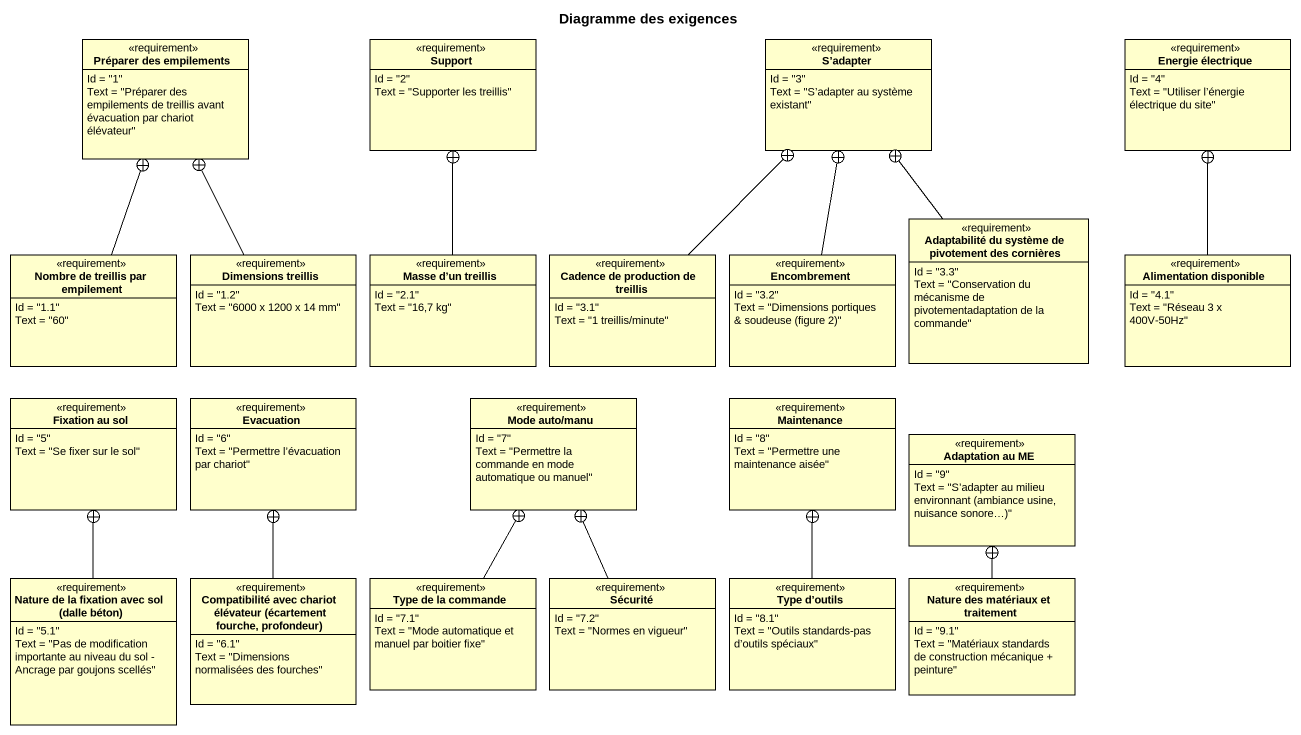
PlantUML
@startuml
title Diagramme des exigences
hide circle
hide empty members
class "Préparer des empilements" as Préparer_des_empilements <<requirement>> {
  Id = "1"
  Text = "Préparer des empilements de treillis avant évacuation par chariot élévateur"
}
class Support <<requirement>> {
  Id = "2"
  Text = "Supporter les treillis"
}
class "S’adapter" as S_adapter <<requirement>> {
  Id = "3"
  Text = "S’adapter au système existant"
}
class "Energie électrique" as Energie_électrique <<requirement>> {
  Id = "4"
  Text = "Utiliser l’énergie électrique du site"
}
class "Adaptabilité du système de pivotement des cornières" as Adaptabilité_du_système_de <<requirement>> {
  Id = "3.3"
  Text = "Conservation du mécanisme de pivotementadaptation de la commande"
}
class "Nombre de treillis par empilement" as Nombre_de_treillis_par <<requirement>> {
  Id = "1.1"
  Text = "60"
}
class "Dimensions treillis" as Dimensions_treillis <<requirement>> {
  Id = "1.2"
  Text = "6000 x 1200 x 14 mm"
}
class "Masse d’un treillis" as Masse_d_un_treillis <<requirement>> {
  Id = "2.1"
  Text = "16,7 kg"
}
class "Cadence de production de treillis" as Cadence_de_production_de <<requirement>> {
  Id = "3.1"
  Text = "1 treillis/minute"
}
class Encombrement <<requirement>> {
  Id = "3.2"
  {field} Text = "Dimensions portiques & soudeuse (figure 2)"
}
class "Alimentation disponible" as Alimentation_disponible <<requirement>> {
  Id = "4.1"
  Text = "Réseau 3 x 400V-50Hz"
}
class "Fixation au sol" as Fixation_au_sol <<requirement>> {
  Id = "5"
  Text = "Se fixer sur le sol"
}
class Evacuation <<requirement>> {
  Id = "6"
  Text = "Permettre l’évacuation par chariot"
}
class "Mode auto/manu" as Mode_auto_manu <<requirement>> {
  Id = "7"
  Text = "Permettre la commande en mode automatique ou manuel"
}
class Maintenance <<requirement>> {
  Id = "8"
  Text = "Permettre une maintenance aisée"
}
class "Adaptation au ME" as Adaptation_au_ME <<requirement>> {
  Id = "9"
  {field} Text = "S’adapter au milieu environnant (ambiance usine, nuisance sonore…)"
}
class "Nature de la fixation avec sol (dalle béton)" as Nature_de_la_fixation_avec <<requirement>> {
  Id = "5.1"
  Text = "Pas de modification importante au niveau du sol - Ancrage par goujons scellés"
}
class "Compatibilité avec chariot élévateur (écartement fourche, profondeur)" as Compatibilité_avec_chariot <<requirement>> {
  Id = "6.1"
  Text = "Dimensions normalisées des fourches"
}
class "Type de la commande" as Type_de_la_commande <<requirement>> {
  Id = "7.1"
  Text = "Mode automatique et manuel par boitier fixe"
}
class Sécurité <<requirement>> {
  Id = "7.2"
  Text = "Normes en vigueur"
}
class "Type d’outils" as Type_d_outils <<requirement>> {
  Id = "8.1"
  Text = "Outils standards-pas d’outils spéciaux"
}
class "Nature des matériaux et traitement" as Nature_des_matériaux_et <<requirement>> {
  Id = "9.1"
  Text = "Matériaux standards de construction mécanique + peinture"
}
Adaptabilité_du_système_de -up-+ S_adapter
Nombre_de_treillis_par -up-+ Préparer_des_empilements
Dimensions_treillis -up-+ Préparer_des_empilements
Masse_d_un_treillis -up-+ Support
Cadence_de_production_de -up-+ S_adapter
Encombrement -up-+ S_adapter
Alimentation_disponible -up-+ Energie_électrique
Nature_de_la_fixation_avec -up-+ Fixation_au_sol
Compatibilité_avec_chariot -up-+ Evacuation
Type_de_la_commande -up-+ Mode_auto_manu
Sécurité -up-+ Mode_auto_manu
Type_d_outils -up-+ Maintenance
Nature_des_matériaux_et -up-+ Adaptation_au_ME
@enduml
